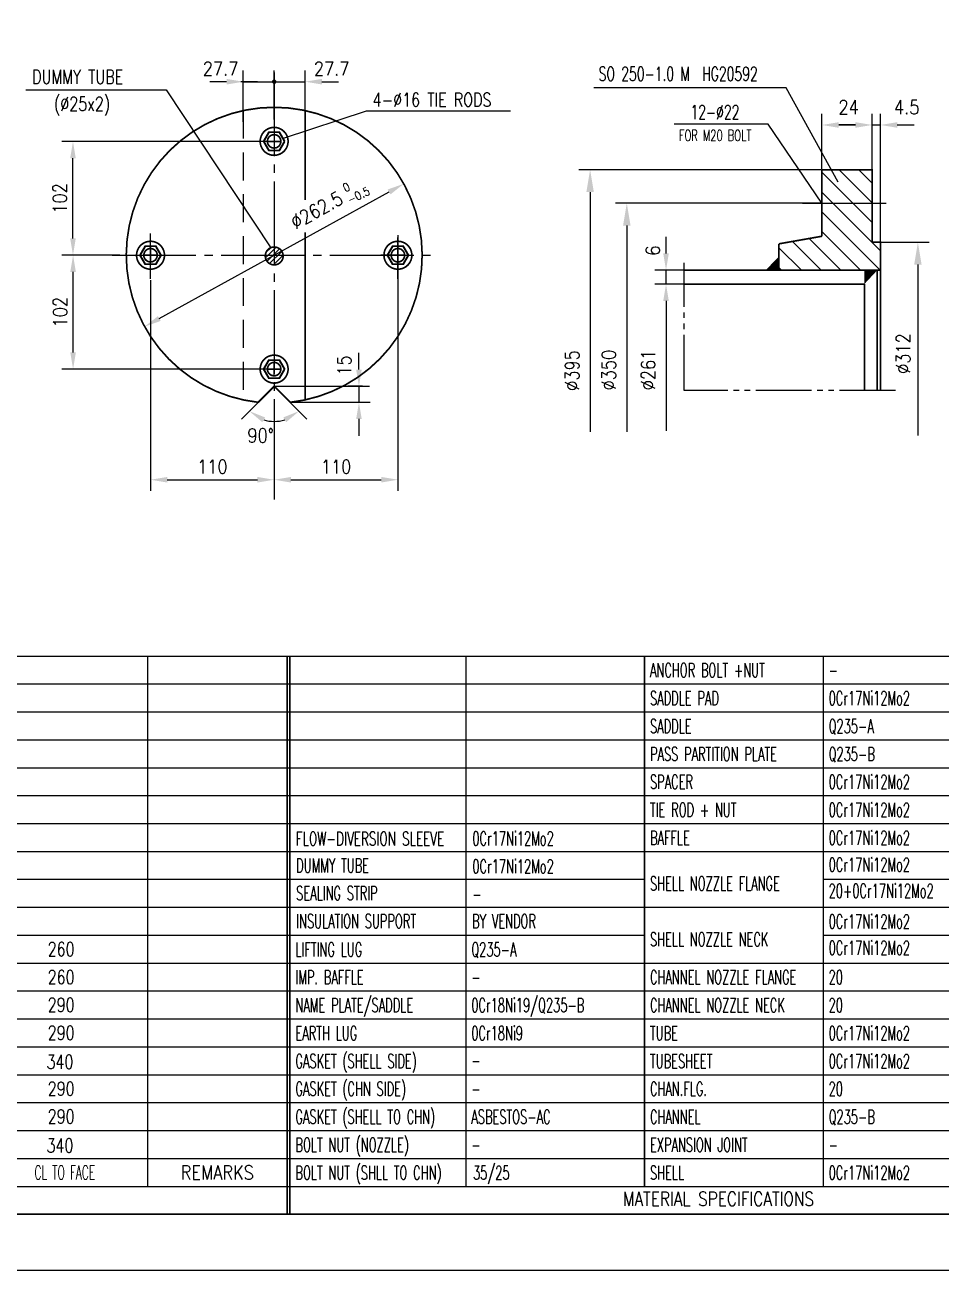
# Model space of a CAD drawing. Extents: x -199 to 594, y -5 to 568.
# Drawn here: x 130 to 294.2, y 0 to 223.1 of the extents above; entities that cross this region are included whole.
import ezdxf
from ezdxf.enums import TextEntityAlignment as Align

# ---------------------------------------------------------------- set-up
doc = ezdxf.new("R2010")
doc.units = 0
doc.header["$MEASUREMENT"] = 0
for name, pattern in [('CENTER', [19.5, 15, -1.5, 1.5, -1.5]), ('DIVIDE', [15, 10, -1, 1, -1, 1, -1]), ('HIDDEN', [7.5, 5, -2.5]), ('PHANTOM', [25, 12.5, -2.5, 2.5, -2.5, 2.5, -2.5])]:
    doc.linetypes.add(name, pattern=pattern)
doc.layers.get('0').update_dxf_attribs({"linetype": 'CONTINUOUS'})
doc.layers.get('DEFPOINTS').update_dxf_attribs({"linetype": 'CONTINUOUS'})
for name, color, linetype in [('1', 2, 'CONTINUOUS'), ('2', 1, 'CONTINUOUS'), ('3', 3, 'CENTER'), ('4', 3, 'PHANTOM'), ('5', 2, 'HIDDEN'), ('DIM', 4, 'CONTINUOUS')]:
    doc.layers.add(name, color=color, linetype=linetype)
doc.styles.add('SBHZ', font='ROMANS.SHX', dxfattribs={"width": 0.85, "bigfont": 'sbtxt'})
doc.styles.get("Standard").update_dxf_attribs({"font": 'TXT.shx'})
doc.dimstyles.get("Standard").update_dxf_attribs({"dimtxt": 0.18, "dimasz": 0.18, "dimexe": 0.18, "dimexo": 0.0625, "dimgap": 0.09, "dimtad": 0, "dimtih": 1, "dimtoh": 1, "dimdec": 4, "dimzin": 0, "dimdsep": 46, "dimtxsty": 'Standard', "dimcen": 0.09, "dimadec": 0, "dimazin": 0, "dimtfac": 1, "dimtdec": 4, "dimtofl": 0, "dimtmove": 0, "dimatfit": 3, "dimfxl": 0, "dimtolj": 1, "dimtzin": 0, "dimarcsym": 0})

# ---------------------------------------------------------------- blocks, each defined once
blk = doc.blocks.new('*D45')
at = {"layer": 'DEFPOINTS', "color": 0}
for p in [(283.31, 205.13), (281.81, 197.12), (283.31, 184.12)]:
    blk.add_point(p, dxfattribs=at)
at = {"layer": 'DIM', "color": 0}
for p, q in [((281.81, 197.19), (281.81, 207.13)), ((283.31, 184.19), (283.31, 207.13)), ((278.81, 205.13), (275.81, 205.13)), ((281.81, 205.13), (283.31, 205.13)), ((286.31, 205.13), (289.31, 205.13))]:
    blk.add_line(p, q, dxfattribs=at)
for points in [[(278.81, 205.63), (278.81, 204.63), (281.81, 205.13)], [(286.31, 205.63), (286.31, 204.63), (283.31, 205.13)]]:
    blk.add_solid(points, dxfattribs=at)
at = {"layer": 'DIM', "color": 0, "insert": (288, 208.33), "char_height": 2.5, "attachment_point": 5, "style": 'SBHZ'}
blk.add_mtext('\\A1;4.5', dxfattribs=at)
blk = doc.blocks.new('*D46')
at = {"layer": 'DEFPOINTS', "color": 0}
for p in [(281.81, 205.13), (272.81, 197.12), (281.81, 197.12)]:
    blk.add_point(p, dxfattribs=at)
at = {"layer": 'DIM', "color": 0}
for p, q in [((272.81, 197.19), (272.81, 207.13)), ((281.81, 197.19), (281.81, 207.13)), ((275.81, 205.13), (278.81, 205.13))]:
    blk.add_line(p, q, dxfattribs=at)
for points in [[(275.81, 205.63), (275.81, 204.63), (272.81, 205.13)], [(278.81, 205.63), (278.81, 204.63), (281.81, 205.13)]]:
    blk.add_solid(points, dxfattribs=at)
at = {"layer": 'DIM', "color": 0, "insert": (277.58, 208.33), "char_height": 2.5, "attachment_point": 5, "style": 'SBHZ'}
blk.add_mtext('\\A1;24', dxfattribs=at)
blk = doc.blocks.new('*D47')
at = {"layer": 'DEFPOINTS', "color": 0}
for p in [(244.88, 179.12), (248.15, 179.12), (248.15, 176.62)]:
    blk.add_point(p, dxfattribs=at)
at = {"layer": 'DIM', "color": 0}
for p, q in [((244.88, 182.12), (244.88, 185.12)), ((248.08, 179.12), (242.88, 179.12)), ((244.88, 176.62), (244.88, 179.12)), ((248.08, 176.62), (242.88, 176.62)), ((244.88, 173.62), (244.88, 170.62))]:
    blk.add_line(p, q, dxfattribs=at)
for points in [[(244.38, 182.12), (245.38, 182.12), (244.88, 179.12)], [(244.38, 173.62), (245.38, 173.62), (244.88, 176.62)]]:
    blk.add_solid(points, dxfattribs=at)
at = {"layer": 'DIM', "color": 0, "insert": (242.5, 182.62), "char_height": 2.5, "attachment_point": 5, "rotation": 90, "style": 'SBHZ'}
blk.add_mtext('\\A1;6', dxfattribs=at)
blk = doc.blocks.new('*D58')
at = {"layer": 'DEFPOINTS', "color": 0}
for p in [(138.68, 181.8), (139.77, 181.8), (173.5, 161.4)]:
    blk.add_point(p, dxfattribs=at)
at = {"layer": 'DIM', "color": 0}
for p, q in [((139.71, 181.8), (136.68, 181.8)), ((138.68, 164.4), (138.68, 178.8)), ((173.44, 161.4), (136.68, 161.4))]:
    blk.add_line(p, q, dxfattribs=at)
for points in [[(138.18, 178.8), (139.18, 178.8), (138.68, 181.8)], [(138.18, 164.4), (139.18, 164.4), (138.68, 161.4)]]:
    blk.add_solid(points, dxfattribs=at)
at = {"layer": 'DIM', "color": 0, "insert": (136.34, 171.6), "char_height": 2.5, "attachment_point": 5, "rotation": 90, "style": 'SBHZ'}
blk.add_mtext('\\A1;102', dxfattribs=at)
blk = doc.blocks.new('*D59')
at = {"layer": 'DEFPOINTS', "color": 0}
for p in [(138.66, 202.17), (174.75, 202.17), (147.13, 181.8)]:
    blk.add_point(p, dxfattribs=at)
at = {"layer": 'DIM', "color": 0}
for p, q in [((174.69, 202.17), (136.66, 202.17)), ((138.66, 184.8), (138.66, 199.17)), ((147.07, 181.8), (136.66, 181.8))]:
    blk.add_line(p, q, dxfattribs=at)
for points in [[(138.16, 199.17), (139.16, 199.17), (138.66, 202.17)], [(138.16, 184.8), (139.16, 184.8), (138.66, 181.8)]]:
    blk.add_solid(points, dxfattribs=at)
at = {"layer": 'DIM', "color": 0, "insert": (136.32, 191.98), "char_height": 2.5, "attachment_point": 5, "rotation": 90, "style": 'SBHZ'}
blk.add_mtext('\\A1;102', dxfattribs=at)
blk = doc.blocks.new('*D60')
at = {"layer": 'DEFPOINTS', "color": 0}
for p in [(190.57, 158.32), (177.55, 155.47), (189.88, 155.47)]:
    blk.add_point(p, dxfattribs=at)
at = {"layer": 'DIM', "color": 0}
for p, q in [((189.88, 161.32), (189.88, 164.32)), ((190.51, 158.32), (187.88, 158.32)), ((189.88, 158.32), (189.88, 155.47)), ((177.61, 155.47), (191.88, 155.47)), ((189.88, 152.47), (189.88, 149.47))]:
    blk.add_line(p, q, dxfattribs=at)
for points in [[(189.38, 161.32), (190.38, 161.32), (189.88, 158.32)], [(189.38, 152.47), (190.38, 152.47), (189.88, 155.47)]]:
    blk.add_solid(points, dxfattribs=at)
at = {"layer": 'DIM', "color": 0, "insert": (187.26, 162.05), "char_height": 2.5, "attachment_point": 5, "rotation": 90, "style": 'SBHZ'}
blk.add_mtext('\\A1;15', dxfattribs=at)
blk = doc.blocks.new('*D61')
at = {"layer": 'DEFPOINTS', "color": 0}
for p in [(174.7, 158.32), (174.7, 158.32), (171.86, 155.47), (177.55, 155.47), (176.33, 152.24)]:
    blk.add_point(p, dxfattribs=at)
at = {"layer": 'DIM', "color": 0}
for p, q in [((171.81, 155.43), (168.84, 152.46)), ((177.59, 155.43), (180.57, 152.46))]:
    blk.add_line(p, q, dxfattribs=at)
blk.add_arc((174.7, 158.32), 6.29, 252.5771, 287.4229, dxfattribs=at)
for points in [[(172.56, 151.89), (173.08, 152.74), (170.25, 153.87)], [(176.33, 152.74), (176.85, 151.89), (179.15, 153.87)]]:
    blk.add_solid(points, dxfattribs=at)
blk = doc.blocks.new('*D65')
at = {"layer": 'DEFPOINTS', "color": 0}
for p in [(152.53, 177.4), (174.7, 147.55), (174.7, 141.58)]:
    blk.add_point(p, dxfattribs=at)
at = {"layer": 'DIM', "color": 0}
for p, q in [((152.53, 177.33), (152.53, 139.58)), ((174.7, 147.49), (174.7, 139.58)), ((155.53, 141.58), (171.7, 141.58))]:
    blk.add_line(p, q, dxfattribs=at)
for points in [[(155.53, 142.08), (155.53, 141.08), (152.53, 141.58)], [(171.7, 142.08), (171.7, 141.08), (174.7, 141.58)]]:
    blk.add_solid(points, dxfattribs=at)
at = {"layer": 'DIM', "color": 0, "insert": (163.62, 143.92), "char_height": 2.5, "attachment_point": 5, "style": 'SBHZ'}
blk.add_mtext('\\A1;110', dxfattribs=at)
blk = doc.blocks.new('*D66')
at = {"layer": 'DEFPOINTS', "color": 0}
for p in [(196.87, 185.48), (174.7, 147.55), (196.87, 141.58)]:
    blk.add_point(p, dxfattribs=at)
at = {"layer": 'DIM', "color": 0}
for p, q in [((196.87, 185.42), (196.87, 139.58)), ((174.7, 147.49), (174.7, 139.58)), ((177.7, 141.58), (193.87, 141.58))]:
    blk.add_line(p, q, dxfattribs=at)
for points in [[(177.7, 142.08), (177.7, 141.08), (174.7, 141.58)], [(193.87, 142.08), (193.87, 141.08), (196.87, 141.58)]]:
    blk.add_solid(points, dxfattribs=at)
at = {"layer": 'DIM', "color": 0, "insert": (185.79, 143.92), "char_height": 2.5, "attachment_point": 5, "style": 'SBHZ'}
blk.add_mtext('\\A1;110', dxfattribs=at)
blk = doc.blocks.new('*D71')
at = {"layer": 'DEFPOINTS', "color": 0}
for p in [(197.91, 194.59), (151.49, 169.01)]:
    blk.add_point(p, dxfattribs=at)
at = {"layer": 'DIM', "color": 0}
blk.add_line((154.12, 170.45), (195.28, 193.14), dxfattribs=at)
for points in [[(195.04, 193.58), (195.53, 192.7), (197.91, 194.59)], [(153.88, 170.89), (154.36, 170.02), (151.49, 169.01)]]:
    blk.add_solid(points, dxfattribs=at)
at = {"layer": 'DIM', "color": 0, "insert": (182.31, 189.87), "char_height": 2.5, "attachment_point": 5, "rotation": 28.8603, "style": 'SBHZ'}
blk.add_mtext('\\A1;%%C262.5', dxfattribs=at)

msp = doc.modelspace()

# ---------------------------------------------------------------- hatches: boundary and pattern name
at = {"layer": 'DIM'}
h = msp.add_hatch(dxfattribs=at)
h.set_pattern_fill('ANSI31', color=256, scale=20, angle=90, style=0)
h.set_pattern_definition([(135, (-24.3115, -1.2086), (-1.767767, -1.767767), [])])
h.paths.add_polyline_path([(281.80716, 191.12359), (272.80716, 191.12359), (272.80716, 185.19804), (265.09808, 183.83873), (265.09808, 179.12359), (283.30716, 179.12359), (283.30716, 184.12359), (281.80716, 184.12359)])
h.paths.add_polyline_path([(281.80716, 191.12359), (281.80716, 197.12359), (272.80716, 197.12359), (272.80716, 191.12359)])
h = msp.add_hatch(dxfattribs=at)
h.set_pattern_fill('ANSI31', color=256, scale=5, style=0)
h.set_pattern_definition([(45, (108.1804, -0.3117), (-0.4419417, 0.4419417), [])])
h.paths.add_polyline_path([(174.70341, 181.6702), (174.70341, 180.0702, 0.414213562), (176.30341, 181.6702)])
h.paths.add_polyline_path([(174.70341, 181.6702), (176.30341, 181.6702, 0.414213562), (174.70341, 183.2702)])
h.paths.add_polyline_path([(173.10341, 181.6702), (174.70341, 181.6702), (174.70341, 183.2702, 0.414213562)])
h.paths.add_polyline_path([(174.70341, 181.6702), (173.10341, 181.6702, 0.414213562), (174.70341, 180.0702)])

# ---------------------------------------------------------------- linework, layer by layer
at = {"color": 0, "linetype": 'ByBlock'}
for p, q in [((169.16085, 205.66667), (169.16085, 214.8812)), ((174.70341, 206.10505), (174.70341, 214.8812)), ((180.24597, 205.9297), (180.24597, 214.8812)), ((166.16085, 212.8812), (163.16085, 212.8812)), ((171.70341, 212.8812), (168.70341, 212.8812)), ((169.16085, 212.8812), (174.70341, 212.8812)), ((174.70341, 212.8812), (180.24597, 212.8812)), ((177.70341, 212.8812), (179.84597, 212.8812)), ((183.24597, 212.8812), (186.24597, 212.8812))]:
    msp.add_line(p, q, dxfattribs=at)
for points in [[(166.16085, 213.3812), (166.16085, 212.3812), (169.16085, 212.8812)], [(183.24597, 213.3812), (183.24597, 212.3812), (180.24597, 212.8812)]]:
    msp.add_solid(points, dxfattribs=at)
at = {"layer": '1'}
msp.add_line((0, 0), (594, 0), dxfattribs=at)
at = {"layer": '2', "const_width": 0.3}
msp.add_lwpolyline([(25, 10), (584, 10), (584, 410), (25, 410)], close=True, dxfattribs=at)
for points in [[(174.70341, 208.297, 0.947216194), (171.83636, 155.45255, 0.947216194)], [(177.57046, 155.45255, 0.947216194), (174.70341, 208.297, 0.947216194)]]:
    msp.add_lwpolyline(points, format="xyb", dxfattribs=at)
for points in [[(180.24597, 207.7109), (180.24597, 191.69371)], [(176.53262, 202.197), (175.5944, 203.82204), (173.71796, 203.82204), (172.77974, 202.197)], [(172.84463, 202.197), (173.78284, 203.82204), (175.65928, 203.82204), (176.5975, 202.197)], [(176.53262, 202.197), (175.5944, 200.57196), (173.71796, 200.57196), (172.77974, 202.197)], [(172.84463, 202.197), (173.78284, 200.57196), (175.65928, 200.57196), (176.5975, 202.197)], [(272.80716, 197.12359), (272.80716, 185.19804)], [(272.80716, 197.12359), (281.80716, 197.12359), (281.80716, 184.12359)], [(180.24597, 185.87848), (180.24597, 155.88311)], [(265.09808, 183.83873), (272.80716, 185.19804)], [(154.39194, 181.797), (153.45372, 183.42204), (151.57729, 183.42204), (150.63907, 181.797)], [(150.70395, 181.797), (151.64217, 183.42204), (153.5186, 183.42204), (154.45682, 181.797)], [(198.70287, 181.797), (197.76465, 183.42204), (195.88821, 183.42204), (194.95, 181.797)], [(195.01488, 181.797), (195.95309, 183.42204), (197.82953, 183.42204), (198.76775, 181.797)], [(265.09808, 183.83873), (265.09808, 179.12359)], [(281.80716, 184.12359), (283.30716, 184.12359), (283.30716, 179.12359)], [(154.39194, 181.797), (153.45372, 180.17196), (151.57729, 180.17196), (150.63907, 181.797)], [(150.70395, 181.797), (151.64217, 180.17196), (153.5186, 180.17196), (154.45682, 181.797)], [(198.70287, 181.797), (197.76465, 180.17196), (195.88821, 180.17196), (194.95, 181.797)], [(195.01488, 181.797), (195.95309, 180.17196), (197.82953, 180.17196), (198.76775, 181.797)], [(248.14676, 179.12359), (283.30716, 179.12359)], [(282.72214, 179.10735), (282.72214, 157.55455)], [(283.30716, 179.12359), (283.30716, 157.55455)], [(248.14676, 176.62359), (280.42768, 176.62359)], [(280.42768, 176.65205), (280.42768, 157.55455)], [(176.53262, 161.397), (175.5944, 163.02204), (173.71796, 163.02204), (172.77974, 161.397)], [(172.84463, 161.397), (173.78284, 163.02204), (175.65928, 163.02204), (176.5975, 161.397)], [(176.53262, 161.397), (175.5944, 159.77196), (173.71796, 159.77196), (172.77974, 161.397)], [(172.84463, 161.397), (173.78284, 159.77196), (175.65928, 159.77196), (176.5975, 161.397)], [(171.83636, 155.45255), (174.70341, 158.3196), (177.57046, 155.45255)], [(177.00202, 110), (177.00202, 10)], [(177.50202, 110), (177.50202, 10)], [(241.00202, 110), (241.00202, 15)]]:
    msp.add_lwpolyline(points, dxfattribs=at)
at = {"layer": '2'}
for points in [[(262.71406, 179.11246), (264.98809, 179.11246), (264.98809, 181.44701)], [(280.42768, 176.65205), (280.42768, 179.10735), (282.72214, 179.10735)]]:
    msp.add_solid(points, dxfattribs=at)
at = {"layer": '3'}
for p, q in [((174.70341, 214.53303), (174.70341, 136.96843)), ((174.68862, 203.25631), (174.68862, 201.0886)), ((174.68862, 203.25631), (174.68862, 201.0886)), ((174.68862, 203.25631), (174.68862, 201.0886)), ((174.68862, 203.25631), (174.68862, 201.0886)), ((175.87249, 202.197), (173.47518, 202.197)), ((173.50475, 202.197), (175.90206, 202.197)), ((269.30371, 191.12359), (284.31343, 191.12359)), ((145.68692, 181.797), (203.37308, 181.797)), ((153.73181, 181.797), (151.3345, 181.797)), ((151.36408, 181.797), (153.76139, 181.797)), ((152.54794, 182.85631), (152.54794, 180.6886)), ((152.54794, 182.85631), (152.54794, 180.6886)), ((198.04274, 181.797), (195.64543, 181.797)), ((195.675, 181.797), (198.07231, 181.797)), ((196.85887, 182.85631), (196.85887, 180.6886)), ((196.85887, 182.85631), (196.85887, 180.6886)), ((175.87249, 161.397), (173.47518, 161.397)), ((173.50475, 161.397), (175.90206, 161.397)), ((174.68862, 160.3377), (174.68862, 162.50541)), ((174.68862, 160.3377), (174.68862, 162.50541)), ((174.68862, 160.3377), (174.68862, 162.50541)), ((174.68862, 160.3377), (174.68862, 162.50541))]:
    msp.add_line(p, q, dxfattribs=at)
at = {"layer": '4', "linetype": 'DIVIDE'}
for p, q in [((248.14676, 157.55455), (248.14676, 180.41132)), ((285.96757, 157.55455), (248.14676, 157.55455))]:
    msp.add_line(p, q, dxfattribs=at)
at = {"layer": '5'}
msp.add_line((169.16085, 207.7109), (169.16085, 155.88311), dxfattribs=at)
at = {"layer": 'DEFPOINTS', "color": 0, "linetype": 'ByBlock'}
for p in [(180.24597, 212.8812), (169.16085, 205.60417), (174.70341, 206.04255), (174.70341, 206.04255), (180.24597, 205.8672), (272.80716, 197.12359), (272.80716, 191.12359), (283.30716, 184.12359), (248.14676, 176.62359)]:
    msp.add_point(p, dxfattribs=at)
at = {"layer": 'DIM'}
for p, q in [((130.22969, 211.40236), (155.34257, 211.40236)), ((155.34257, 211.40236), (174.07884, 183.14327)), ((266.40127, 211.75664), (231.94779, 211.75664)), ((275.74142, 194.90225), (266.40127, 211.75664)), ((176.38139, 202.73844), (191.20865, 207.67218)), ((191.20865, 207.67218), (217.02041, 207.67218)), ((263.18098, 205.29659), (246.35277, 205.29659)), ((272.80716, 191.12359), (263.18098, 205.29659)), ((152.53316, 177.56545), (152.53316, 185.68783)), ((196.87366, 177.56545), (196.87366, 184.97124)), ((196.85887, 181.797), (193.79097, 181.797)), ((193.85325, 181.797), (196.85887, 181.797)), ((174.70341, 158.3196), (191.77844, 158.3196)), ((25, 110), (404.04586, 110)), ((152.00202, 110), (152.00202, 15)), ((209.00202, 110), (209.00202, 15)), ((273.00202, 110), (273.00202, 15)), ((25, 105), (177.00202, 105)), ((177.00202, 105), (404.04586, 105)), ((273.00202, 105), (273.00202, 15)), ((25, 100), (177.00202, 100)), ((177.00202, 100), (404.04586, 100)), ((25, 95), (177.00202, 95)), ((177.00202, 95), (404.04586, 95)), ((25, 90), (177.00202, 90)), ((177.00202, 90), (404.04586, 90)), ((25, 85), (177.00202, 85)), ((177.00202, 85), (404.04586, 85)), ((25, 80), (177.00202, 80)), ((177.00202, 80), (404.04586, 80)), ((25, 75), (177.00202, 75)), ((177.00202, 75), (305.00202, 75)), ((25, 70), (177.00202, 70)), ((177.00202, 70), (241.00202, 70)), ((273.00202, 70), (404, 70)), ((25, 65), (177.00202, 65)), ((177.00202, 65), (404.04586, 65)), ((25, 60), (177.00202, 60)), ((177.00202, 60), (241.00202, 60)), ((273.00202, 60), (404.04586, 60)), ((25, 55), (177.00202, 55)), ((177.00202, 55), (404.04605, 55)), ((25, 50), (177.00202, 50)), ((177.00202, 50), (404.04625, 50)), ((25, 45), (177.00202, 45)), ((177.00202, 45), (404.04646, 45)), ((25, 40), (177.00202, 40)), ((177.00202, 40), (404.04666, 40)), ((25, 35), (177.00202, 35)), ((177.00202, 35), (404.04686, 35)), ((25, 30), (177.00202, 30)), ((177.00202, 30), (404.04707, 30)), ((25, 25), (177.00202, 25)), ((177.00202, 25), (404.04727, 25)), ((25, 20), (177.00202, 20)), ((177.00202, 20), (345.00202, 20)), ((25, 15), (177.00202, 15)), ((177.00202, 15), (404.04768, 15))]:
    msp.add_line(p, q, dxfattribs=at)
at = {"layer": 'DIM', "linetype": 'ByBlock'}
for p, q in [((272.74466, 197.12359), (229.28281, 197.12359)), ((231.28281, 193.12359), (231.28281, 150.17092)), ((272.74466, 191.12359), (235.8604, 191.12359)), ((237.8604, 187.12359), (237.8604, 150.17092)), ((283.36966, 184.12359), (291.99473, 184.12359)), ((289.99473, 180.12359), (289.99473, 149.52058)), ((248.08426, 176.62359), (242.88267, 176.62359)), ((244.88267, 172.62359), (244.88267, 150.35751))]:
    msp.add_line(p, q, dxfattribs=at)
at = {"layer": 'DIM'}
for points, const_width in [([(174.50341, 212.8812, 1), (174.90341, 212.8812, 1)], 0.4), ([(174.68862, 199.697, 1), (174.68862, 204.697, 1)], 0.3), ([(174.68862, 203.397, 1), (174.68862, 200.997, 1)], 0.3), ([(174.68862, 203.397, -1), (174.68862, 200.997, -1)], 0.3), ([(152.54794, 184.297, -1), (152.54794, 179.297, -1)], 0.3), ([(152.54794, 182.997, 1), (152.54794, 180.597, 1)], 0.3), ([(152.54794, 182.997, -1), (152.54794, 180.597, -1)], 0.3), ([(173.10341, 181.6702, 1), (176.30341, 181.6702, 1)], 0.3), ([(196.85887, 184.297, 1), (196.85887, 179.297, 1)], 0.3), ([(196.85887, 182.997, 1), (196.85887, 180.597, 1)], 0.3), ([(196.85887, 182.997, -1), (196.85887, 180.597, -1)], 0.3), ([(174.68862, 163.897, -1), (174.68862, 158.897, -1)], 0.3), ([(174.68862, 160.197, 1), (174.68862, 162.597, 1)], 0.3), ([(174.68862, 160.197, -1), (174.68862, 162.597, -1)], 0.3)]:
    msp.add_lwpolyline(points, format="xyb", close=True, dxfattribs=dict(at, const_width=const_width))
at = {"layer": 'DIM', "linetype": 'ByBlock'}
for points in [[(230.61614, 193.12359), (231.94947, 193.12359), (231.28281, 197.12359)], [(237.19373, 187.12359), (238.52706, 187.12359), (237.8604, 191.12359)], [(289.32806, 180.12359), (290.6614, 180.12359), (289.99473, 184.12359)]]:
    msp.add_solid(points, dxfattribs=at)

# ---------------------------------------------------------------- texts
at = {"color": 0, "linetype": 'ByBlock', "char_height": 2.5, "attachment_point": 5, "style": 'SBHZ'}
for insert in [(165.08505, 215.2212), (184.99125, 215.2212)]:
    msp.add_mtext('27.7', dxfattribs=dict(at, insert=insert))
at = {"layer": 'DIM', "style": 'SBHZ'}
for s, height, width, p in [('DUMMY TUBE', 2.5, 0.75, (131.34139, 212.48897)), ('SO 250-1.0 M  HG20592', 2.5, 0.65, (232.82399, 213.03091)), ('(%%c25x2)', 2.5, 0.75, (135.26387, 207.68089)), ('4-%%C16 TIE RODS', 2.5, 0.75, (192.32036, 208.41248)), ('12-%%C22', 2.5, 0.65, (249.26561, 206.19524)), ('FOR M20 BOLT', 2, 0.65, (247.18467, 202.26542)), ('90%%D', 2.5, 0.85, (169.90492, 148.24258)), ('ANCHOR BOLT +NUT', 2.5, 0.6, (242.00202, 106.2)), ('-', 2.5, 0.6, (274.00202, 106.2)), ('SADDLE PAD', 2.5, 0.6, (242.00202, 101.2)), ('0Cr17Ni12Mo2', 2.5, 0.6, (274.00202, 101.2)), ('SADDLE ', 2.5, 0.6, (242.00202, 96.2)), ('Q235-A', 2.5, 0.6, (274.00202, 96.2)), ('PASS PARTITION PLATE', 2.5, 0.6, (242.00202, 91.2)), ('Q235-B', 2.5, 0.6, (274.00202, 91.2)), ('SPACER', 2.5, 0.6, (242.00202, 86.2)), ('0Cr17Ni12Mo2', 2.5, 0.6, (274.00202, 86.2)), ('TIE ROD + NUT', 2.5, 0.6, (242.00202, 81.2)), ('0Cr17Ni12Mo2', 2.5, 0.6, (274.00202, 81.2)), ('FLOW-DIVERSION SLEEVE', 2.5, 0.63, (178.55482, 76.03404)), ('0Cr17Ni12Mo2', 2.5, 0.6, (210.19024, 76.07688)), ('BAFFLE', 2.5, 0.6, (242.00202, 76.2)), ('0Cr17Ni12Mo2', 2.5, 0.6, (274.00202, 76.2)), ('DUMMY TUBE', 2.5, 0.6, (178.63824, 71.24562)), ('0Cr17Ni12Mo2', 2.5, 0.6, (210.19024, 71.07688)), ('0Cr17Ni12Mo2', 2.5, 0.6, (274.00202, 71.37787)), ('SHELL NOZZLE FLANGE', 2.5, 0.6, (242.00202, 68)), ('20+0Cr17Ni12Mo2 ', 2.5, 0.6, (274.00202, 66.71372)), ('SEALING STRIP', 2.5, 0.6, (178.63824, 66.24562)), ('-', 2.5, 0.6, (210.19024, 66.07688)), ('INSULATION SUPPORT', 2.5, 0.6, (178.63824, 61.24562)), ('BY VENDOR', 2.5, 0.6, (210.13824, 61.24562)), ('0Cr17Ni12Mo2', 2.5, 0.6, (274.00202, 61.18103)), ('SHELL NOZZLE NECK', 2.5, 0.6, (242.00202, 58)), ('LIFTING LUG', 2.5, 0.6, (178.50202, 56.2)), ('Q235-A', 2.5, 0.6, (210.00202, 56.2)), ('0Cr17Ni12Mo2', 2.5, 0.6, (274.00202, 56.47814)), ('IMP. BAFFLE', 2.5, 0.6, (178.50202, 51.2)), ('CHANNEL NOZZLE FLANGE', 2.5, 0.6, (242.00202, 51.2)), ('20', 2.5, 0.6, (274.00202, 51.2)), ('-', 2.5, 0.6, (210.00202, 51.2)), ('NAME PLATE/SADDLE', 2.5, 0.6, (178.50202, 46.2)), ('0Cr18Ni19/Q235-B', 2.5, 0.6, (210.00202, 46.2)), ('CHANNEL NOZZLE NECK', 2.5, 0.6, (242.00202, 46.2)), ('20', 2.5, 0.6, (274.00202, 46.2)), ('EARTH LUG', 2.5, 0.6, (178.50202, 41.2)), ('0Cr18Ni9', 2.5, 0.6, (210.00202, 41.2)), ('TUBE', 2.5, 0.6, (242.00202, 41.2)), ('0Cr17Ni12Mo2', 2.5, 0.6, (274.00202, 41.2)), ('GASKET (SHELL SIDE)', 2.5, 0.6, (178.50202, 36.2)), ('TUBESHEET', 2.5, 0.6, (242.00202, 36.2)), ('0Cr17Ni12Mo2', 2.5, 0.6, (274.00202, 36.2)), ('-', 2.5, 0.6, (210.00202, 36.28981)), ('GASKET (CHN SIDE)', 2.5, 0.6, (178.50202, 31.2)), ('CHAN.FLG.', 2.5, 0.6, (242.00202, 31.2)), ('20', 2.5, 0.6, (274.00202, 31.2)), ('-', 2.5, 0.6, (210.00202, 31.2)), ('GASKET (SHELL TO CHN)', 2.5, 0.6, (178.50202, 26.2)), ('ASBESTOS-AC', 2.5, 0.6, (210.00202, 26.2)), ('CHANNEL', 2.5, 0.6, (242.00202, 26.2)), ('Q235-B', 2.5, 0.6, (274.00202, 26.2)), ('BOLT NUT (NOZZLE)', 2.5, 0.6, (178.50202, 21.2)), ('EXPANSION JOINT', 2.5, 0.6, (242.00202, 21.2)), ('-', 2.5, 0.6, (210.00202, 21.2)), ('-', 2.5, 0.6, (274.00202, 21.2)), ('BOLT NUT (SHLL TO CHN)', 2.5, 0.6, (178.50202, 16.2)), ('35/25', 2.5, 0.6, (210.30754, 16.2)), ('SHELL', 2.5, 0.6, (242.00202, 16.2)), ('0Cr17Ni12Mo2', 2.5, 0.6, (274.00202, 16.2)), ('MATERIAL SPECIFICATIONS', 2.5, 0.8, (237.18319, 11.51187))]:
    msp.add_text(s, height=height, dxfattribs=dict(at, width=width)).set_placement(p)
at = {"layer": 'DIM', "style": 'SBHZ', "width": 0.85}
for s, p in [('0', (187.47257, 193.06329)), ('-0.5', (188.28758, 190.93596))]:
    msp.add_text(s, height=1.5, rotation=26.2123606, dxfattribs=at).set_placement(p)
at = {"layer": 'DIM', "linetype": 'ByBlock', "style": 'SBHZ', "width": 0.85}
for s, p in [('%%C312', (287.36098, 164.17174)), ('%%C395', (228.08281, 161.1451)), ('%%C350', (234.6604, 161.22725)), ('%%C261', (241.68267, 161.24055))]:
    msp.add_text(s, height=2.5, rotation=90, dxfattribs=at).set_placement(p, align=Align.MIDDLE_CENTER)
at = {"layer": 'DIM', "style": 'SBHZ'}
for s, width, p in [('260', 0.75, (136.53947, 57.5)), ('260', 0.75, (136.53947, 52.5)), ('290', 0.75, (136.53947, 47.5)), ('290', 0.75, (136.53947, 47.5)), ('290', 0.75, (136.53947, 42.5)), ('290', 0.75, (136.53947, 42.5)), ('340', 0.75, (136.33, 37.30006)), ('290', 0.75, (136.53947, 32.5)), ('290', 0.75, (136.53947, 32.5)), ('290', 0.75, (136.53947, 27.5)), ('340', 0.75, (136.33, 22.30006)), ('CL TO FACE', 0.55, (137.18796, 17.5)), ('REMARKS', 0.85, (164.50202, 17.5))]:
    msp.add_text(s, height=2.5, dxfattribs=dict(at, width=width)).set_placement(p, align=Align.MIDDLE)

# ---------------------------------------------------------------- dimensions: what is measured, and where the dimension line sits
at = {"layer": 'DIM'}
for base, p1, p2, text, picture, middle in [((281.80716, 205.12809), (272.80716, 197.12359), (281.80716, 197.12359), '24', '*D46', (277.57609, 208.32809)), ((283.30716, 205.12809), (281.80716, 197.12359), (283.30716, 184.12359), '4.5', '*D45', (287.99833, 208.32809))]:
    dim = msp.add_linear_dim(base=base, p1=p1, p2=p2, text=text, dimstyle='Standard', override={"dimtxt": 2.5, "dimasz": 3, "dimexe": 2, "dimgap": 1.09, "dimtad": 1, "dimtih": 0, "dimtoh": 0, "dimtxsty": 'SBHZ', "dimsah": 1, "dimtofl": 1, "dimtmove": 2, "dimtvp": 0.3125}, dxfattribs=at)
    dim.commit()
    dim.dimension.update_dxf_attribs({"geometry": picture, "text_midpoint": middle, "dimtype": 160})
for base, p1, p2, picture, middle in [((138.66362, 202.17245), (147.12767, 181.797), (174.75112, 202.17245), '*D59', (136.32362, 191.98473)), ((138.6784, 181.797), (173.50475, 161.397), (139.76869, 181.797), '*D58', (136.3384, 171.597))]:
    dim = msp.add_linear_dim(base=base, p1=p1, p2=p2, angle=90, text='102', dimstyle='Standard', override={"dimtxt": 2.5, "dimasz": 3, "dimexe": 2, "dimgap": 1.09, "dimtad": 1, "dimtih": 0, "dimtoh": 0, "dimtxsty": 'SBHZ', "dimsah": 1, "dimtofl": 1, "dimtmove": 2, "dimtvp": 0.3125}, dxfattribs=at)
    dim.commit()
    dim.dimension.update_dxf_attribs({"geometry": picture, "text_midpoint": middle})
dim = msp.add_diameter_dim_2p(p1=(151.49472, 169.00612), p2=(197.9121, 194.58789), text='%%C262.5', dimstyle='Standard', override={"dimtxt": 2.5, "dimasz": 3, "dimexe": 2, "dimgap": 1.09, "dimtad": 1, "dimtih": 0, "dimtoh": 0, "dimtxsty": 'SBHZ', "dimsah": 1, "dimtofl": 1, "dimtmove": 2, "dimtvp": 0.3125}, dxfattribs=at)
dim.commit()
dim.dimension.update_dxf_attribs({"geometry": '*D71', "text_midpoint": (182.30871, 189.86901), "dimtype": 163})
for base, p1, p2, picture, middle in [((196.87366, 141.58158), (174.70341, 147.55146), (196.87366, 185.48042), '*D66', (185.78853, 143.92158)), ((174.70341, 141.58158), (152.53316, 177.397), (174.70341, 147.55146), '*D65', (163.61828, 143.92158))]:
    dim = msp.add_linear_dim(base=base, p1=p1, p2=p2, text='110', dimstyle='Standard', override={"dimtxt": 2.5, "dimasz": 3, "dimexe": 2, "dimgap": 1.09, "dimtad": 1, "dimtih": 0, "dimtoh": 0, "dimtxsty": 'SBHZ', "dimsah": 1, "dimtofl": 1, "dimtmove": 2, "dimtvp": 0.3125}, dxfattribs=at)
    dim.commit()
    dim.dimension.update_dxf_attribs({"geometry": picture, "text_midpoint": middle})
for base, p1, p2, text, picture, middle in [((244.88267, 179.12359), (248.14676, 176.62359), (248.14676, 179.12359), '6', '*D47', (242.50288, 182.6201)), ((189.88459, 155.47294), (190.57202, 158.3196), (177.55007, 155.47294), '15', '*D60', (187.26379, 162.05169))]:
    dim = msp.add_linear_dim(base=base, p1=p1, p2=p2, angle=90, text=text, dimstyle='Standard', override={"dimtxt": 2.5, "dimasz": 3, "dimexe": 2, "dimgap": 1.09, "dimtad": 1, "dimtih": 0, "dimtoh": 0, "dimtxsty": 'SBHZ', "dimsah": 1, "dimtofl": 1, "dimtmove": 2, "dimtvp": 0.3125}, dxfattribs=at)
    dim.commit()
    dim.dimension.update_dxf_attribs({"geometry": picture, "text_midpoint": middle, "dimtype": 160})
dim = msp.add_angular_dim_2l(base=(176.33229, 152.24051), line1=((174.70341, 158.3196), (171.85675, 155.47294)), line2=((174.70341, 158.3196), (177.55007, 155.47294)), text=' ', dimstyle='Standard', override={"dimtxt": 2.5, "dimasz": 3, "dimexe": 2, "dimgap": 1.09, "dimtad": 1, "dimtih": 0, "dimtoh": 0, "dimdec": 0, "dimtxsty": 'SBHZ', "dimsah": 1, "dimtdec": 0, "dimtofl": 1, "dimtmove": 2, "dimtvp": 0.3125}, dxfattribs=at)
dim.commit()
dim.dimension.update_dxf_attribs({"geometry": '*D61', "text_midpoint": (173.07452, 152.24051)})

doc.saveas('drawing.dxf')
